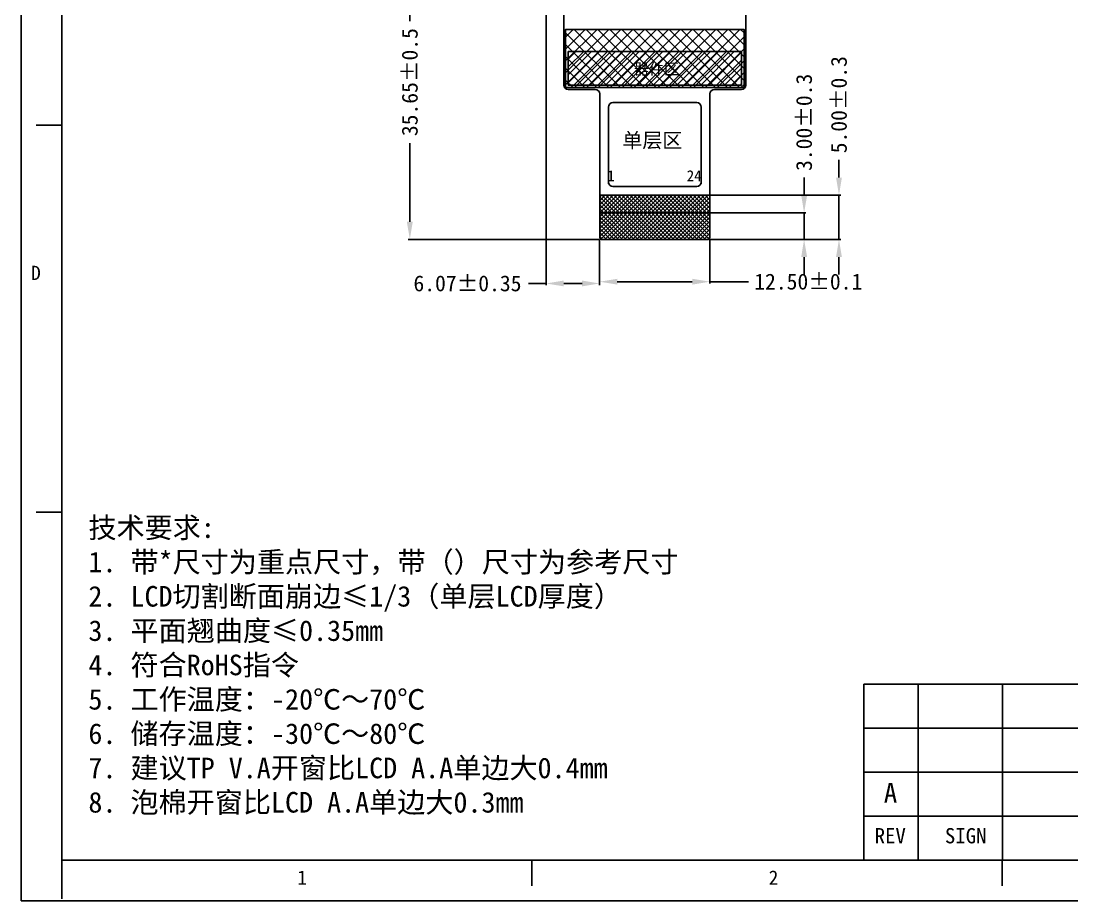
# Model space of a CAD drawing. Header units: millimetres. Extents: x -32 to 297, y -411 to -183.
# Drawn here: x -32.3 to 86.8, y -411.1 to -311.3 of the extents above; entities that cross this region are included whole.
import ezdxf
from ezdxf.enums import TextEntityAlignment as Align

# ---------------------------------------------------------------- set-up
doc = ezdxf.new("R2010")
doc.units = ezdxf.units.MM
doc.header["$LTSCALE"] = 16.335
doc.header["$PDMODE"] = 3
doc.header["$PDSIZE"] = 0.3125
doc.layers.get('0').update_dxf_attribs({"linetype": 'CONTINUOUS'})
doc.layers.get('Defpoints').update_dxf_attribs({"linetype": 'CONTINUOUS'})
doc.layers.add('dim', color=8, linetype='CONTINUOUS')
doc.styles.add('宋体', font='')
doc.styles.add('宝明', font='simhei.ttf')
doc.styles.get('宋体').set_extended_font_data('SimSun')
doc.dimstyles.new('ISO-25$0', dxfattribs={"dimtxt": 1.8, "dimasz": 2, "dimexe": 0.2, "dimexo": 0.2, "dimtad": 0, "dimzin": 1, "dimdsep": 46, "dimtxsty": '宋体', "dimcen": 1.5, "dimclrd": 3, "dimclre": 3, "dimclrt": 7, "dimadec": 0, "dimazin": 0, "dimtp": 1.2, "dimtm": 1.2, "dimtfac": 1, "dimtmove": 0, "dimatfit": 3, "dimfxl": 1, "dimtolj": 1, "dimarcsym": 0})

# ---------------------------------------------------------------- blocks, each defined once
blk = doc.blocks.new('*D11')
at = {"layer": 'Defpoints', "color": 0}
for p in [(11.78, -300.42), (27.23, -300.42), (33.49, -336.07)]:
    blk.add_point(p, dxfattribs=at)
at = {"layer": 'dim', "color": 3, "lineweight": -2}
for p, q in [((27.03, -300.42), (11.58, -300.42)), ((11.78, -302.42), (11.78, -311.34)), ((11.78, -334.07), (11.78, -325.15)), ((33.29, -336.07), (11.58, -336.07))]:
    blk.add_line(p, q, dxfattribs=at)
at = {"layer": 'dim', "color": 3}
for points in [[(11.44, -302.42), (12.11, -302.42), (11.78, -300.42)], [(11.44, -334.07), (12.11, -334.07), (11.78, -336.07)]]:
    blk.add_solid(points, dxfattribs=at)
at = {"layer": 'dim', "color": 7, "insert": (11.78, -318.24), "char_height": 1.8, "attachment_point": 5, "rotation": 90, "style": '宋体'}
blk.add_mtext('\\A1;35.65%%P0.5', dxfattribs=at)
blk = doc.blocks.new('*D12')
at = {"layer": 'Defpoints', "color": 0}
for p in [(27.23, -300.42), (33.29, -335.87), (27.23, -341.07)]:
    blk.add_point(p, dxfattribs=at)
at = {"layer": 'dim', "color": 3, "lineweight": -2}
for p, q in [((27.23, -300.62), (27.23, -341.27)), ((33.29, -336.07), (33.29, -341.27)), ((27.23, -341.07), (25.23, -341.07)), ((31.29, -341.07), (29.23, -341.07))]:
    blk.add_line(p, q, dxfattribs=at)
at = {"layer": 'dim', "color": 3}
for points in [[(29.23, -340.74), (29.23, -341.4), (27.23, -341.07)], [(31.29, -340.74), (31.29, -341.4), (33.29, -341.07)]]:
    blk.add_solid(points, dxfattribs=at)
at = {"layer": 'dim', "color": 7, "insert": (18.31, -341.07), "char_height": 1.8, "attachment_point": 5, "style": '宋体'}
blk.add_mtext('\\A1;6.07%%P0.35', dxfattribs=at)
blk = doc.blocks.new('*D13')
at = {"layer": 'Defpoints', "color": 0}
for p in [(33.29, -335.87), (45.79, -335.87), (45.79, -340.87)]:
    blk.add_point(p, dxfattribs=at)
at = {"layer": 'dim', "color": 3, "lineweight": -2}
for p, q in [((33.29, -336.07), (33.29, -341.07)), ((45.79, -336.07), (45.79, -341.07)), ((35.29, -340.87), (43.79, -340.87)), ((45.79, -340.87), (50.14, -340.87))]:
    blk.add_line(p, q, dxfattribs=at)
at = {"layer": 'dim', "color": 3}
for points in [[(35.29, -340.54), (35.29, -341.2), (33.29, -340.87)], [(43.79, -340.54), (43.79, -341.2), (45.79, -340.87)]]:
    blk.add_solid(points, dxfattribs=at)
at = {"layer": 'dim', "color": 7, "insert": (56.93, -340.87), "char_height": 1.8, "attachment_point": 5, "style": '宋体'}
blk.add_mtext('\\A1;12.50%%P0.1', dxfattribs=at)
blk = doc.blocks.new('*D14')
at = {"layer": 'Defpoints', "color": 0}
for p in [(45.59, -333.07), (56.46, -333.07), (45.59, -336.07)]:
    blk.add_point(p, dxfattribs=at)
at = {"layer": 'dim', "color": 3, "lineweight": -2}
for p, q in [((56.46, -331.07), (56.46, -329.07)), ((45.79, -333.07), (56.66, -333.07)), ((56.46, -336.07), (56.46, -333.07)), ((45.79, -336.07), (56.66, -336.07)), ((56.46, -338.07), (56.46, -340.07))]:
    blk.add_line(p, q, dxfattribs=at)
at = {"layer": 'dim', "color": 3}
for points in [[(56.13, -331.07), (56.8, -331.07), (56.46, -333.07)], [(56.13, -338.07), (56.8, -338.07), (56.46, -336.07)]]:
    blk.add_solid(points, dxfattribs=at)
at = {"layer": 'dim', "color": 7, "insert": (56.46, -322.8), "char_height": 1.8, "attachment_point": 5, "rotation": 90, "style": '宋体'}
blk.add_mtext('\\A1;3.00±0.3', dxfattribs=at)
blk = doc.blocks.new('*D15')
at = {"layer": 'Defpoints', "color": 0}
for p in [(45.59, -331.07), (60.41, -331.07), (45.59, -336.07)]:
    blk.add_point(p, dxfattribs=at)
at = {"layer": 'dim', "color": 3, "lineweight": -2}
for p, q in [((60.41, -329.07), (60.41, -327.07)), ((45.79, -331.07), (60.61, -331.07)), ((60.41, -336.07), (60.41, -331.07)), ((45.79, -336.07), (60.61, -336.07)), ((60.41, -338.07), (60.41, -340.07))]:
    blk.add_line(p, q, dxfattribs=at)
at = {"layer": 'dim', "color": 3}
for points in [[(60.08, -329.07), (60.74, -329.07), (60.41, -331.07)], [(60.08, -338.07), (60.74, -338.07), (60.41, -336.07)]]:
    blk.add_solid(points, dxfattribs=at)
at = {"layer": 'dim', "color": 7, "insert": (60.41, -320.8), "char_height": 1.8, "attachment_point": 5, "rotation": 90, "style": '宋体'}
blk.add_mtext('\\A1;5.00±0.3', dxfattribs=at)

msp = doc.modelspace()

# ---------------------------------------------------------------- hatches: boundary and pattern name
h = msp.add_hatch()
h.set_pattern_fill('ANSI37', color=2, scale=0.3, style=0)
h.set_pattern_definition([(45, (364.4219, -1011.3297), (-0.6735192, 0.6735192), []), (135, (364.4219, -1011.3297), (-0.6735192, -0.6735192), [])])
h.paths.add_polyline_path([(44.7931, -318.8666), (34.2931, -318.8666), (29.4261, -318.8666), (29.4261, -312.2666), (49.6601, -312.2666), (49.6601, -318.8666)])
h = msp.add_hatch()
h.set_pattern_fill('ANSI31', color=256, scale=0.2, style=0)
h.set_pattern_definition([(45, (1144.77196, -998.4271), (-0.4490128, 0.4490128), [])])
h.paths.add_polyline_path([(29.7261, -314.7666), (29.7261, -318.5666), (49.3601, -318.5666), (49.3601, -314.7666)])
h.paths.add_polyline_path([(36.7707, -317.9368), (42.9694, -317.9368), (42.9694, -315.4874), (36.7707, -315.4874)], flags=24)
h = msp.add_hatch()
h.set_pattern_fill('ANSI37', color=1, scale=0.1, style=0)
h.set_pattern_definition([(45, (-1529.72145, -999.3841), (-0.224506403, 0.224506403), []), (135, (-1529.72145, -999.3841), (-0.224506403, -0.224506403), [])])
h.paths.add_polyline_path([(33.2931, -331.0666), (33.2931, -333.0666), (45.7931, -333.0666), (45.7931, -331.0666)])
h.paths.add_polyline_path([(45.5931, -336.0666, 0.41421356), (45.7931, -335.8666), (45.7931, -333.0666), (33.2931, -333.0666), (33.2931, -335.8666, 0.41421356), (33.4931, -336.0666)])

# ---------------------------------------------------------------- linework, layer by layer
at = {"color": 7, "linetype": 'Continuous'}
for p, q in [((-32.2827, -182.5898), (-32.2827, -411.09)), ((-32.2827, -411.09), (296.6191, -411.09))]:
    msp.add_line(p, q, dxfattribs=at)
at = {"linetype": 'Continuous'}
for p, q in [((-27.6665, -191.5719), (-27.6665, -410.8398)), ((-27.6665, -323.1326), (-30.5517, -323.1326)), ((-27.6665, -366.9862), (-30.5517, -366.9862)), ((-27.6665, -406.4738), (292.0029, -406.4738)), ((25.6155, -406.4738), (25.6155, -409.3589)), ((78.8976, -406.4738), (78.8976, -409.3589))]:
    msp.add_line(p, q, dxfattribs=at)
at = {"color": 30, "linetype": 'Continuous'}
for p, q in [((29.2261, -304.0666), (29.2261, -318.5666)), ((49.8601, -318.5666), (49.8601, -304.0666)), ((29.7261, -319.0666), (32.7931, -319.0666)), ((46.2931, -319.0666), (49.3601, -319.0666)), ((33.2931, -319.5666), (33.2931, -335.8666)), ((45.7931, -335.8666), (45.7931, -319.5666)), ((33.4931, -336.0666), (45.5931, -336.0666))]:
    msp.add_line(p, q, dxfattribs=at)
msp.add_line((29.7261, -314.7666), (49.3601, -314.7666))
at = {"color": 5}
for p, q in [((34.2931, -321.0666), (34.2931, -329.7817)), ((44.2931, -320.5666), (34.7931, -320.5666)), ((44.7931, -329.7852), (44.7931, -321.0666)), ((34.7931, -330.0666), (44.2931, -330.0666))]:
    msp.add_line(p, q, dxfattribs=at)
at = {"color": 1}
for p, q in [((33.2931, -331.0666), (45.7931, -331.0666)), ((45.7931, -331.0666), (33.2931, -331.0666))]:
    msp.add_line(p, q, dxfattribs=at)
at = {"color": 4, "linetype": 'Continuous'}
for p, q in [((63.2323, -386.4972), (63.2323, -406.4738)), ((144.401, -386.4972), (63.2323, -386.4972)), ((69.3777, -386.4972), (69.3777, -406.4738)), ((78.9481, -386.4972), (78.9481, -406.4738)), ((144.401, -391.4913), (63.2323, -391.4913)), ((144.401, -396.4854), (63.2323, -396.4854)), ((144.401, -401.4796), (63.2323, -401.4796)), ((144.401, -406.4738), (45.356, -406.4738))]:
    msp.add_line(p, q, dxfattribs=at)
at = {"color": 2}
msp.add_lwpolyline([(44.7931, -318.8666), (44.7931, -318.8666), (34.2931, -318.8666), (34.2931, -318.8666), (29.4261, -318.8666), (29.4261, -312.2666), (49.6601, -312.2666), (49.6601, -318.8666)], close=True, dxfattribs=at)
msp.add_lwpolyline([(29.7261, -314.7666), (29.7261, -318.5666), (49.3601, -318.5666), (49.3601, -314.7666)])
at = {"const_width": 0.2}
msp.add_lwpolyline([(45.7931, -333.0666), (33.2931, -333.0666)], dxfattribs=at)
at = {"color": 30, "linetype": 'Continuous'}
for centre, radius, start, end in [((29.7261, -318.5666), 0.5, 180, 270), ((32.7931, -319.5666), 0.5, 0, 90), ((46.2931, -319.5666), 0.5, 90, 180), ((49.3601, -318.5666), 0.5, 270, 0), ((33.4931, -335.8666), 0.2, 180, 270), ((45.5931, -335.8666), 0.2, 270, 360)]:
    msp.add_arc(centre, radius, start, end, dxfattribs=at)
at = {"color": 5}
for centre, start, end in [((34.7931, -321.0666), 90, 180), ((44.2931, -321.0666), 360, 90), ((34.7931, -329.5666), 180, 270), ((44.2931, -329.5666), 270, 0)]:
    msp.add_arc(centre, 0.5, start, end, dxfattribs=at)

# ---------------------------------------------------------------- texts
at = {"style": '宝明'}
msp.add_text('器件区', height=1.24744, dxfattribs=at).set_placement((37.1789, -317.3674))
at = {"color": 0, "linetype": 'Continuous', "style": '宝明'}
for s, height, p in [('1', 1.25, (34.1414, -329.4797)), ('24', 1.24998, (43.1557, -329.4797))]:
    msp.add_text(s, height=height, dxfattribs=at).set_placement(p)
at = {"color": 4, "linetype": 'Continuous', "style": '宋体'}
for s, p in [('D', (-31.1389, -340.6782)), ('1', (-0.9761, -409.2438)), ('2', (52.4443, -409.2437))]:
    msp.add_text(s, height=1.6157, dxfattribs=at).set_placement(p)
at = {"color": 1, "linetype": 'Continuous', "style": '宋体'}
msp.add_text('A', height=2.2435, dxfattribs=at).set_placement((66.2517, -399.9475), align=Align.CENTER)
at = {"color": 4, "linetype": 'Continuous', "style": '宋体'}
for s, p in [('REV', (66.222, -404.5525)), ('SIGN', (74.7713, -404.5525))]:
    msp.add_text(s, height=1.73106, dxfattribs=at).set_placement(p, align=Align.CENTER)
at = {"color": 2, "insert": (35.8638, -324.005), "char_height": 1.66205, "width": 6.79081, "attachment_point": 1, "style": '宋体'}
msp.add_mtext('{\\C5;单层区}', dxfattribs=at)
at = {"layer": 'dim', "lineweight": 0, "insert": (-24.645, -367.5883), "char_height": 2.335133, "width": 100.602564, "attachment_point": 1, "style": '宋体'}
msp.add_mtext('{\\C0;技术要求:\\P1. 带*尺寸为重点尺寸，带（）尺寸为参考尺寸\\P2. LCD切割断面崩边≤1/3（单层LCD厚度）\\P3. 平面翘曲度≤0.35mm\\P4. 符合RoHS指令\\P5. 工作温度：-20℃～70℃ \\P6. 储存温度：-30℃～80℃\\P7. 建议TP V.A开窗比LCD A.A单边大0.4mm\\P8. 泡棉开窗比LCD A.A单边大0.3mm}', dxfattribs=at)

# ---------------------------------------------------------------- dimensions: what is measured, and where the dimension line sits
at = {"layer": 'dim', "color": 2}
dim = msp.add_linear_dim(base=(11.7755, -300.4166), p1=(33.4931, -336.0666), p2=(27.2261, -300.4166), angle=90, text='<>%%P0.5', dimstyle='ISO-25$0', dxfattribs=at)
dim.commit()
dim.dimension.update_dxf_attribs({"geometry": '*D11', "text_midpoint": (11.7755, -318.2416)})
dim = msp.add_linear_dim(base=(27.2261, -341.0697), p1=(33.2931, -335.8666), p2=(27.2261, -300.4166), text='<>%%P0.35', dimstyle='ISO-25$0', dxfattribs=at)
dim.commit()
dim.dimension.update_dxf_attribs({"geometry": '*D12', "text_midpoint": (18.3061, -341.0697)})
for base, p2, picture, middle in [((60.4109, -331.066), (45.5931, -331.066), '*D15', (60.4109, -320.8047)), ((56.4643, -333.066), (45.5931, -333.066), '*D14', (56.4643, -322.8047))]:
    dim = msp.add_linear_dim(base=base, p1=(45.5931, -336.0666), p2=p2, angle=90, dimstyle='ISO-25$0', override={"dimgap": 0.625, "dimtol": 1, "dimlim": 0, "dimtp": 0.3, "dimtm": 0.3}, dxfattribs=at)
    dim.commit()
    dim.dimension.update_dxf_attribs({"geometry": picture, "text_midpoint": middle, "dimtype": 160})
dim = msp.add_linear_dim(base=(45.7931, -340.8697), p1=(33.293, -335.8666), p2=(45.7931, -335.8666), text='<>%%P0.1', dimstyle='ISO-25$0', dxfattribs=at)
dim.commit()
dim.dimension.update_dxf_attribs({"geometry": '*D13', "text_midpoint": (56.9251, -340.8697), "dimtype": 160})

doc.saveas('drawing.dxf')
